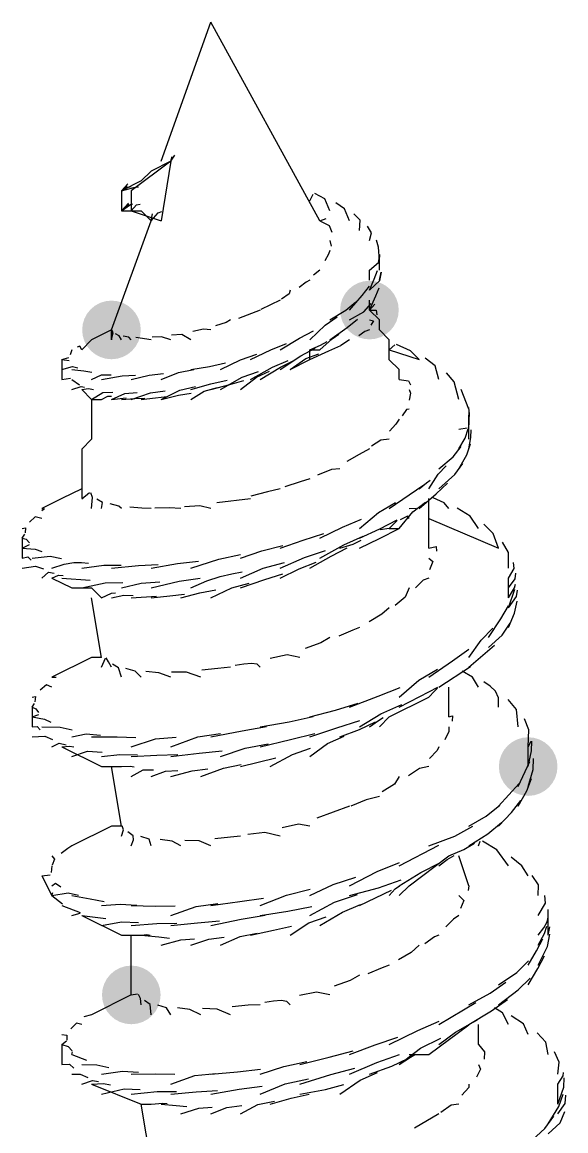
# Model space of a CAD drawing. Header units: millimetres. Extents: x 9 to 367, y 9 to 251.
# Drawn here: x 169.545 to 171.865, y 14.067 to 18.796 of the extents above; entities that cross this region are included whole.
import ezdxf

# ---------------------------------------------------------------- set-up
doc = ezdxf.new("R2010")
doc.units = ezdxf.units.MM
doc.layers.add('图层 1', color=7, linetype='Continuous')

msp = doc.modelspace()

# ---------------------------------------------------------------- hatches: boundary and pattern name
at = {"layer": '图层 1'}
h = msp.add_hatch(color=7, dxfattribs=at)
edge = h.paths.add_edge_path()
edge.add_arc((171.026596, 17.568263), 0.12506, 0, 360)
h = msp.add_hatch(color=7, dxfattribs=at)
edge = h.paths.add_edge_path()
edge.add_arc((169.926071, 17.483526), 0.12506, 0, 360)
h = msp.add_hatch(color=7, dxfattribs=at)
edge = h.paths.add_edge_path()
edge.add_arc((171.703894, 15.621106), 0.12506, 0, 360)
h = msp.add_hatch(color=7, dxfattribs=at)
edge = h.paths.add_edge_path()
edge.add_arc((170.010631, 14.647157), 0.12506, 0, 360)

# ---------------------------------------------------------------- linework, layer by layer
at = {"layer": '图层 1', "color": 7, "lineweight": 25}
for points in [[(170.137596, 18.203192), (170.349263, 18.796212)], [(170.815071, 17.949298), (170.349404, 18.795965)], [(170.179965, 18.203192), (170.196589, 18.22868)], [(170.179965, 18.203192), (170.184815, 18.222948)], [(170.179965, 18.203192), (170.095298, 18.161212), (170.052965, 18.118878), (169.968298, 18.076545)], [(170.179965, 18.203192), (170.010631, 18.076545)], [(170.179965, 18.203192), (170.137631, 17.949192)], [(169.968263, 18.076404), (169.995559, 18.106566)], [(169.968263, 18.076404), (169.992693, 18.102201)], [(169.968263, 18.076404), (169.992031, 18.098497)], [(169.968263, 18.076404), (169.99256, 18.096645)], [(169.968263, 18.076404), (169.999351, 18.093029), (170.010596, 18.095101)], [(169.968263, 18.076404), (170.021091, 18.09175), (170.041641, 18.093337)], [(169.968263, 18.076404), (169.968263, 17.991737)], [(170.010631, 18.076404), (170.010631, 17.991737)], [(170.857263, 17.991667), (170.836052, 18.042511), (170.79341, 18.065044)], [(169.968263, 17.991667), (169.998205, 18.023769)], [(169.968263, 17.991667), (170.007245, 18.018301), (170.017652, 18.021653)], [(169.968263, 17.991667), (169.999925, 18.020506)], [(170.010631, 17.991667), (170.032327, 18.016758), (170.048731, 18.019889)], [(170.772702, 18.034035), (170.787034, 18.062478)], [(170.942035, 17.949298), (170.920869, 18.000098), (170.883827, 18.025498)], [(169.968263, 17.991667), (170.052929, 17.991667), (170.095263, 17.949333)], [(170.010631, 17.991667), (170.137631, 17.949333)], [(170.095404, 17.949298), (170.125875, 17.982812), (170.140207, 17.988809)], [(170.095404, 17.949298), (170.101577, 17.978446)], [(170.984404, 17.906929), (170.986697, 17.951379), (170.960415, 17.978896)], [(169.926071, 17.483526), (170.095404, 17.949192)], [(170.815071, 17.949298), (170.842587, 17.958735)], [(170.815071, 17.949298), (170.855508, 17.92919), (170.866576, 17.900615)], [(171.026596, 17.864526), (171.036077, 17.897025), (171.018835, 17.925556)], [(170.857263, 17.864526), (170.86326, 17.840537)], [(171.068965, 17.780141), (171.065261, 17.836012), (171.056265, 17.866219)], [(170.857263, 17.822157), (170.851662, 17.806238), (170.836802, 17.778413)], [(171.026596, 17.737773), (171.064828, 17.77133), (171.071046, 17.803036)], [(171.068965, 17.780141), (171.070332, 17.804968)], [(171.068965, 17.737773), (171.068965, 17.780106)], [(170.815071, 17.737773), (170.788612, 17.717664)], [(171.026596, 17.695404), (171.026596, 17.737737)], [(171.026596, 17.653), (171.046528, 17.699831), (171.061168, 17.736608)], [(170.772702, 17.695404), (170.756783, 17.687334), (170.726841, 17.664712)], [(171.026596, 17.653), (171.07087, 17.694716), (171.078102, 17.729553)], [(171.068965, 17.695404), (171.076505, 17.729976)], [(170.687929, 17.653), (170.684622, 17.637301), (170.650888, 17.615253)], [(170.942035, 17.568263), (170.996319, 17.630396), (171.027055, 17.66951)], [(171.026596, 17.568263), (171.054554, 17.629117), (171.068224, 17.663513)], [(170.645561, 17.610631), (170.563011, 17.570767)], [(170.857263, 17.525894), (170.925834, 17.567963), (170.968741, 17.603153)], [(170.942035, 17.525894), (171.002493, 17.560996), (171.03411, 17.596097)], [(171.026596, 17.568263), (171.026596, 17.610596)], [(171.026596, 17.568263), (171.049527, 17.592825)], [(170.561, 17.568263), (170.468572, 17.532632)], [(171.026596, 17.568263), (171.055744, 17.567645), (171.057641, 17.548507)], [(171.153737, 17.272), (171.153737, 17.314333), (171.111404, 17.356667), (171.111404, 17.441333), (171.069071, 17.483667), (171.069071, 17.526), (171.026737, 17.568333)], [(170.434035, 17.525894), (170.415294, 17.515311), (170.36983, 17.501553)], [(170.772702, 17.441474), (170.837304, 17.503166), (170.888413, 17.539194)], [(170.857263, 17.441474), (170.932008, 17.493245), (170.975796, 17.529669)], [(171.026596, 17.525894), (171.044323, 17.521881), (171.032946, 17.503316)], [(169.926071, 17.483526), (169.841404, 17.441545), (169.799071, 17.399212)], [(169.926071, 17.483526), (169.926071, 17.441545)], [(169.926071, 17.441474), (169.926071, 17.483455)], [(169.926071, 17.441474), (169.933038, 17.470314), (169.931009, 17.481691)], [(169.968263, 17.441474), (169.958517, 17.458584), (169.943216, 17.467227)], [(170.010631, 17.441474), (170.000401, 17.452278), (169.976412, 17.456997)], [(170.095404, 17.441474), (170.029434, 17.451705)], [(170.179965, 17.441474), (170.140101, 17.454042), (170.099179, 17.453116)], [(170.264702, 17.441474), (170.226249, 17.464229), (170.181446, 17.461583)], [(170.349298, 17.483526), (170.319136, 17.48648), (170.273098, 17.477528)], [(170.645561, 17.399106), (170.727979, 17.44823), (170.788436, 17.479892)], [(170.815071, 17.399106), (170.867061, 17.445232), (170.895504, 17.465428)], [(171.026596, 17.483526), (171.007546, 17.476735), (170.981088, 17.458831)], [(169.798929, 17.399106), (169.791345, 17.41454), (169.779527, 17.409336)], [(170.518631, 17.356737), (170.606429, 17.398894), (170.672795, 17.426234)], [(170.645561, 17.314369), (170.73402, 17.373371), (170.795491, 17.406444)], [(170.772702, 17.399106), (170.818122, 17.419126), (170.84608, 17.434384)], [(170.772702, 17.356737), (170.853753, 17.39497), (170.904641, 17.417062)], [(170.942035, 17.441474), (170.904641, 17.417133)], [(171.111333, 17.399106), (171.134793, 17.419787)], [(171.238298, 17.356737), (171.201565, 17.393911), (171.142342, 17.421296)], [(169.714369, 17.356737), (169.74387, 17.36635)], [(169.714369, 17.356737), (169.714369, 17.272071)], [(169.714369, 17.356737), (169.74506, 17.353342)], [(169.756737, 17.399106), (169.750034, 17.377234)], [(170.391667, 17.314369), (170.476818, 17.356614), (170.545831, 17.380338)], [(170.687929, 17.314369), (170.755883, 17.360979), (170.811402, 17.381396)], [(170.687929, 17.314369), (170.772596, 17.356702)], [(170.772702, 17.356737), (170.772702, 17.399071), (170.815035, 17.399071)], [(171.111333, 17.399106), (171.238333, 17.356772)], [(171.323035, 17.272), (171.307689, 17.330693), (171.264827, 17.363722)], [(169.714369, 17.314369), (169.759965, 17.328259), (169.782807, 17.321777)], [(169.756737, 17.314369), (169.808772, 17.309782), (169.841757, 17.30308)], [(170.137596, 17.272), (170.212032, 17.302118), (170.278002, 17.315039)], [(170.264702, 17.314369), (170.343901, 17.327862), (170.412516, 17.342944)], [(170.476227, 17.229596), (170.544181, 17.281895), (170.600758, 17.307207)], [(170.518631, 17.272), (170.612647, 17.324299), (170.680204, 17.352786)], [(170.561, 17.272), (170.647607, 17.324432), (170.703522, 17.352786)], [(169.714369, 17.272), (169.751234, 17.278482)], [(169.756737, 17.272), (169.789898, 17.248717)], [(169.841298, 17.272), (169.883014, 17.292108), (169.925259, 17.292108)], [(169.883702, 17.272), (169.971985, 17.287214), (170.029046, 17.289992)], [(170.010631, 17.272), (170.086479, 17.290256), (170.148567, 17.2974)], [(170.264702, 17.229596), (170.350074, 17.2531), (170.419571, 17.26946)], [(170.349298, 17.229596), (170.430878, 17.250983), (170.490762, 17.268402)], [(170.391667, 17.229596), (170.483124, 17.281984), (170.552886, 17.306854)], [(171.153737, 17.272), (171.19316, 17.266047), (171.201362, 17.249775)], [(171.407631, 17.187228), (171.387744, 17.261796), (171.35542, 17.300116)], [(169.756737, 17.229596), (169.79616, 17.241723), (169.810712, 17.239827)], [(169.798929, 17.229596), (169.828166, 17.233036), (169.848671, 17.229596)], [(169.798929, 17.229596), (169.841263, 17.187263)], [(169.841298, 17.187228), (169.889276, 17.217346), (169.931962, 17.218625)], [(169.926071, 17.187228), (169.983221, 17.212319), (170.036137, 17.216508)], [(170.010631, 17.187228), (170.092652, 17.215362), (170.155623, 17.223916)], [(170.137596, 17.187228), (170.218206, 17.227091), (170.285057, 17.241555)], [(170.137596, 17.187228), (170.211547, 17.204646), (170.266713, 17.214391)], [(170.264702, 17.187228), (170.322117, 17.221667), (170.377944, 17.237322)], [(171.195929, 17.229596), (171.201133, 17.21425), (171.196282, 17.184088)], [(171.45, 17.144859), (171.417897, 17.229173)], [(169.841298, 17.187228), (169.841298, 17.144894), (169.841298, 17.102914), (169.841298, 17.018247), (169.798965, 16.975561), (169.798965, 16.933227), (169.798965, 16.848561), (169.798965, 16.806227)], [(169.841298, 17.187228), (169.883631, 17.187228)], [(169.883702, 17.187228), (169.910734, 17.201691), (169.926388, 17.201339)], [(169.926071, 17.187228), (169.988512, 17.19393)], [(169.968263, 17.187228), (170.025721, 17.191637), (170.068099, 17.192872)], [(170.053, 17.187228), (170.113369, 17.194592), (170.162361, 17.199575)], [(171.195929, 17.144859), (171.184067, 17.144594), (171.166649, 17.117342)], [(171.45, 17.102843), (171.451455, 17.137989), (171.45, 17.152232)], [(171.45, 17.060474), (171.453175, 17.130677)], [(171.153737, 17.102843), (171.13967, 17.080927), (171.112109, 17.051338)], [(171.45, 17.018071), (171.45, 17.102737)], [(171.407631, 17.060474), (171.444188, 17.066207)], [(171.407631, 16.975702), (171.434531, 17.022225), (171.448201, 17.062133)], [(171.45, 16.975702), (171.459878, 17.024518), (171.460231, 17.057194)], [(171.111333, 17.018071), (171.075174, 17.013573), (171.035839, 16.987379)], [(171.323035, 16.890965), (171.384198, 16.941721), (171.41758, 16.98692)], [(171.407631, 16.890965), (171.442424, 16.951334), (171.457373, 16.997151)], [(171.026596, 16.975702), (170.982587, 16.951713), (170.929582, 16.922433)], [(170.899631, 16.890965), (170.864221, 16.887746), (170.804734, 16.864154)], [(171.280667, 16.806192), (171.319913, 16.867708), (171.353339, 16.903559)], [(171.323035, 16.806192), (171.390372, 16.867002), (171.424635, 16.913789)], [(170.772702, 16.848596), (170.731647, 16.835852), (170.665458, 16.814377)], [(171.238298, 16.806192), (171.269916, 16.830666), (171.285923, 16.843234)], [(169.798929, 16.806192), (169.714263, 16.763859), (169.629596, 16.721878)], [(169.798929, 16.806192), (169.798929, 16.763859)], [(169.798929, 16.763824), (169.832708, 16.79015)], [(169.841298, 16.721808), (169.845443, 16.768595), (169.838476, 16.789188)], [(170.645561, 16.806192), (170.591057, 16.79239), (170.520677, 16.775148)], [(171.111333, 16.721808), (171.196176, 16.779531), (171.258794, 16.822702)], [(171.238298, 16.721808), (171.311367, 16.784338), (171.360359, 16.830463)], [(169.883702, 16.721808), (169.887627, 16.746811), (169.864299, 16.762024)], [(169.968263, 16.721808), (169.957547, 16.731906), (169.920638, 16.741211)], [(170.518631, 16.763824), (170.376109, 16.746537)], [(170.984404, 16.637071), (171.06519, 16.704892), (171.137509, 16.746784)], [(171.153737, 16.637071), (171.211152, 16.707185), (171.265921, 16.749254)], [(171.280667, 16.552298), (171.280667, 16.763965)], [(171.365263, 16.721808), (171.34564, 16.746414), (171.298235, 16.767316)], [(169.629596, 16.721808), (169.640973, 16.719867), (169.629596, 16.711577)], [(170.095404, 16.721808), (170.05554, 16.723836), (170.004034, 16.727452)], [(170.222333, 16.721808), (170.172459, 16.724233), (170.111208, 16.723219)], [(170.349298, 16.721808), (170.303569, 16.733714), (170.237467, 16.729216)], [(171.195929, 16.721808), (171.225298, 16.723043)], [(171.492369, 16.637071), (171.456341, 16.689502), (171.400999, 16.723148)], [(169.629596, 16.679439), (169.600977, 16.686539), (169.576327, 16.66427)], [(170.815071, 16.594667), (170.911026, 16.641983), (170.993223, 16.676864)], [(170.984404, 16.594667), (171.071364, 16.63528), (171.144565, 16.672983)], [(171.111333, 16.637071), (171.145465, 16.671202)], [(171.195929, 16.679439), (171.189227, 16.68989), (171.158182, 16.673089)], [(171.280667, 16.679439), (171.577, 16.552439)], [(171.576965, 16.552298), (171.554696, 16.61593), (171.51417, 16.654956)], [(169.545035, 16.637071), (169.559235, 16.638923), (169.558088, 16.618021)], [(169.545035, 16.594667), (169.556501, 16.612658)], [(170.645561, 16.552298), (170.74328, 16.587223), (170.831475, 16.615798)], [(170.815071, 16.509929), (170.9172, 16.567256), (171.000279, 16.603416)], [(170.984404, 16.552298), (171.069071, 16.594631), (171.153737, 16.636965)], [(171.111333, 16.637071), (171.072881, 16.631073)], [(171.111333, 16.637071), (171.153667, 16.637071)], [(169.545035, 16.594667), (169.545035, 16.51)], [(169.545035, 16.594667), (169.56263, 16.590786), (169.575727, 16.575264)], [(169.545035, 16.552298), (169.575859, 16.567953)], [(169.545035, 16.552298), (169.599892, 16.548858), (169.628291, 16.53854)], [(170.476227, 16.509929), (170.567376, 16.541503), (170.657202, 16.56461)], [(170.772702, 16.467561), (170.862837, 16.518934), (170.931805, 16.553639)], [(170.899631, 16.552298), (170.957796, 16.569231), (170.991354, 16.586165)], [(171.280667, 16.552298), (171.310697, 16.560015), (171.312417, 16.539951)], [(171.619333, 16.467561), (171.619466, 16.533883), (171.594992, 16.57798)], [(169.545035, 16.509929), (169.568804, 16.515971), (169.582783, 16.502168)], [(169.587227, 16.509929), (169.665015, 16.517999), (169.713169, 16.508871)], [(170.264702, 16.467561), (170.383588, 16.506234), (170.477074, 16.525064)], [(170.645561, 16.467561), (170.749454, 16.512364), (170.83853, 16.54235)], [(171.280667, 16.509929), (171.297424, 16.495466), (171.283489, 16.460893)], [(169.545035, 16.467561), (169.602097, 16.476513), (169.635346, 16.465091)], [(169.672, 16.467561), (169.724288, 16.485062), (169.765133, 16.491947), (169.798305, 16.492018), (169.827575, 16.48908)], [(169.798929, 16.467561), (169.893474, 16.480217), (169.966852, 16.479908)], [(169.926071, 16.467561), (170.041208, 16.478188), (170.12539, 16.48273)], [(170.095404, 16.467561), (170.20816, 16.486787), (170.297898, 16.497547)], [(170.476227, 16.425192), (170.57355, 16.466776), (170.664258, 16.491162)], [(170.645561, 16.425192), (170.727361, 16.464968), (170.799372, 16.493631)], [(171.619333, 16.425192), (171.643587, 16.466511), (171.641911, 16.491162)], [(169.629596, 16.425192), (169.657554, 16.450239), (169.681807, 16.446712)], [(169.672, 16.425192), (169.699869, 16.438113), (169.720331, 16.435423)], [(169.672, 16.425192), (169.756667, 16.383212), (169.841333, 16.383212)], [(169.714369, 16.425192), (169.834666, 16.415667)], [(169.968263, 16.383141), (170.052577, 16.403205), (170.132657, 16.409247)], [(170.095404, 16.383141), (170.214334, 16.412069), (170.304954, 16.424063)], [(170.264702, 16.383141), (170.33292, 16.412686), (170.389762, 16.431383), (170.43893, 16.443069), (170.48413, 16.45158)], [(170.476227, 16.383141), (170.580914, 16.419477), (170.657555, 16.443113)], [(171.280667, 16.425192), (171.25584, 16.415711), (171.223869, 16.383212)], [(171.619333, 16.383141), (171.647864, 16.421241), (171.650731, 16.446641)], [(171.619333, 16.340773), (171.619333, 16.425086)], [(169.798929, 16.383141), (169.899647, 16.405366), (169.973907, 16.406424)], [(169.841298, 16.383141), (169.883631, 16.340808)], [(169.883702, 16.340773), (169.925462, 16.360704), (169.942616, 16.361586)], [(170.222333, 16.340773), (170.30259, 16.362027), (170.371206, 16.374286)], [(170.349298, 16.340773), (170.439609, 16.383547), (170.512987, 16.403567)], [(171.195929, 16.383141), (171.178467, 16.343895), (171.136663, 16.308352)], [(171.619333, 16.340773), (171.645307, 16.383988), (171.650378, 16.399686)], [(171.619333, 16.298404), (171.646497, 16.377426)], [(171.619333, 16.298404), (171.654038, 16.346382), (171.657786, 16.373193)], [(169.883702, 16.086526), (169.841369, 16.340878)], [(169.926071, 16.340773), (169.97837, 16.352017), (170.018498, 16.350298)], [(170.010631, 16.340773), (170.117876, 16.348181)], [(170.095404, 16.340773), (170.175088, 16.350077), (170.237573, 16.355942)], [(171.619333, 16.213667), (171.645659, 16.275888), (171.657433, 16.326203)], [(171.111333, 16.298404), (171.078878, 16.270755), (171.025256, 16.239137)], [(171.534561, 16.171263), (171.587345, 16.251608), (171.620286, 16.306024)], [(171.534561, 16.128894), (171.593519, 16.182075), (171.627341, 16.232611)], [(170.984404, 16.213667), (170.956226, 16.203436), (170.895504, 16.177331)], [(171.45, 16.086526), (171.503755, 16.160036), (171.553011, 16.212114)], [(170.857263, 16.171263), (170.819692, 16.148773), (170.752488, 16.124696)], [(171.45, 16.04451), (171.560067, 16.139054)], [(169.841298, 16.086526), (169.671965, 16.002212)], [(169.883702, 16.086526), (169.841369, 16.086526)], [(169.883702, 16.04451), (169.900503, 16.082918)], [(169.926071, 16.04451), (169.913371, 16.067749), (169.903846, 16.084374)], [(170.730333, 16.086526), (170.675256, 16.097418), (170.602981, 16.082645)], [(171.280667, 16.002141), (171.380591, 16.072344), (171.450353, 16.12138)], [(169.968263, 16.002141), (169.956357, 16.042005), (169.930163, 16.058586)], [(170.053, 16.002141), (170.027335, 16.028423), (169.987383, 16.03883)], [(170.434035, 16.04451), (170.380325, 16.039968), (170.311269, 16.032515)], [(170.561, 16.04451), (170.548162, 16.057871), (170.523385, 16.061178), (170.490604, 16.058003), (170.453756, 16.051918)], [(171.153737, 15.917369), (171.238051, 15.990305), (171.317073, 16.036255)], [(171.323035, 15.959737), (171.457444, 16.047932)], [(169.672, 16.002141), (169.689595, 16.002714)], [(170.179965, 16.002141), (170.127577, 16.0215), (170.073073, 16.026836)], [(170.306929, 16.002141), (170.246516, 16.023175), (170.182399, 16.024366)], [(171.492369, 15.959737), (171.46688, 16.002997), (171.422871, 16.027471)], [(169.672, 15.959737), (169.649025, 15.970056), (169.621553, 15.947037)], [(170.942035, 15.875), (171.064405, 15.921038), (171.157935, 15.958608)], [(171.153737, 15.875), (171.24127, 15.919318), (171.318484, 15.959667)], [(171.280667, 15.917369), (171.304022, 15.942636), (171.316694, 15.955998)], [(171.365263, 15.832631), (171.365263, 15.959631)], [(171.576965, 15.875), (171.576992, 15.914572), (171.563956, 15.943395), (171.54199, 15.964743), (171.515229, 15.981892)], [(169.587227, 15.917369), (169.601603, 15.920059), (169.598516, 15.897613)], [(169.587227, 15.875), (169.597193, 15.889773)], [(170.772702, 15.832631), (170.881269, 15.861118), (170.978724, 15.891193)], [(171.111333, 15.832631), (171.280667, 15.917298)], [(171.661702, 15.790263), (171.653456, 15.864743), (171.619016, 15.907738)], [(169.587227, 15.875), (169.587227, 15.790333)], [(169.587227, 15.875), (169.602926, 15.867018), (169.614391, 15.851364)], [(169.587227, 15.832631), (169.615714, 15.842906)], [(170.984404, 15.790263), (171.075906, 15.846222), (171.165026, 15.885513)], [(169.587227, 15.832631), (169.640321, 15.822621), (169.668014, 15.810759)], [(170.561, 15.790263), (170.684031, 15.811606), (170.786425, 15.835066)], [(170.772702, 15.747859), (170.887443, 15.786356), (170.98578, 15.817709)], [(170.899631, 15.747859), (170.984033, 15.779256), (171.052031, 15.811712)], [(171.026596, 15.790263), (171.065578, 15.817956), (171.08551, 15.829774)], [(171.068965, 15.790263), (171.111298, 15.832596)], [(171.365263, 15.832631), (171.381535, 15.838011), (171.380079, 15.814287)], [(171.703894, 15.70549), (171.706011, 15.778383), (171.688019, 15.825082)], [(169.587227, 15.790263), (169.6091, 15.792027), (169.621447, 15.777916)], [(169.587227, 15.747859), (169.641335, 15.750769), (169.675069, 15.737276)], [(169.629596, 15.790263), (169.707119, 15.789557), (169.757654, 15.778268)], [(169.756737, 15.747859), (169.818165, 15.760956), (169.879857, 15.755267)], [(169.841298, 15.747859), (169.949821, 15.74733), (170.030034, 15.744684)], [(170.179965, 15.70549), (170.293868, 15.74778), (170.390573, 15.762287)], [(170.349298, 15.747859), (170.48428, 15.773612), (170.587776, 15.791956)], [(170.561, 15.70549), (170.690205, 15.736711), (170.793481, 15.761582)], [(170.772702, 15.663474), (170.847403, 15.718949), (170.919457, 15.750611)], [(171.365263, 15.790263), (171.365307, 15.77011), (171.347624, 15.734877)], [(169.672, 15.70549), (169.703309, 15.720395), (169.733031, 15.713604)], [(169.714369, 15.70549), (169.746471, 15.70818), (169.764816, 15.704785)], [(169.714369, 15.70549), (169.883702, 15.621176)], [(170.010631, 15.70549), (170.113687, 15.738916), (170.20219, 15.746413)], [(170.391667, 15.663474), (170.49578, 15.698929), (170.594867, 15.718508)], [(171.323035, 15.70549), (171.314921, 15.689615), (171.283524, 15.655749)], [(171.703894, 15.70549), (171.7173, 15.729567)], [(171.703894, 15.621106), (171.718711, 15.688045), (171.719769, 15.729056)], [(171.703894, 15.621106), (171.703894, 15.70542)], [(169.756737, 15.663474), (169.824338, 15.686185), (169.886912, 15.682172)], [(169.883702, 15.663474), (169.961357, 15.67247), (170.03716, 15.670883)], [(170.010631, 15.663474), (170.119728, 15.669692), (170.209245, 15.672999)], [(170.179965, 15.663474), (170.300041, 15.678291), (170.397629, 15.688874)], [(170.476227, 15.621106), (170.627922, 15.658853)], [(170.603369, 15.621106), (170.698751, 15.673185), (170.774819, 15.69907)], [(171.703894, 15.536333), (171.724752, 15.608256), (171.726825, 15.655572)], [(169.883702, 15.621106), (169.968369, 15.621106)], [(169.968263, 15.366859), (169.925929, 15.621212)], [(169.968263, 15.621106), (170.006275, 15.622561), (170.022591, 15.620047)], [(170.010631, 15.578737), (170.061828, 15.607356), (170.104823, 15.607665)], [(170.179965, 15.578737), (170.269703, 15.603035), (170.336951, 15.611193)], [(170.306929, 15.578737), (170.404561, 15.614853), (170.479438, 15.629537)], [(171.280667, 15.621106), (171.2397, 15.612639), (171.193178, 15.581948)], [(171.661702, 15.536333), (171.711444, 15.643225)], [(170.095404, 15.578737), (170.155993, 15.60083), (170.209704, 15.604137)], [(171.153737, 15.578737), (171.1331, 15.545753), (171.080712, 15.513826)], [(171.661702, 15.451596), (171.698038, 15.51783), (171.718499, 15.569777)], [(171.576965, 15.451596), (171.665512, 15.548963)], [(171.068965, 15.493965), (171.01327, 15.479148), (170.947256, 15.45269)], [(171.576965, 15.366859), (171.632571, 15.425067), (171.672567, 15.475867)], [(170.942035, 15.451596), (170.801982, 15.400796)], [(171.45, 15.366859), (171.525142, 15.409413), (171.58335, 15.456464)], [(170.772702, 15.366859), (170.724504, 15.375193), (170.653816, 15.360509)], [(171.45, 15.282439), (171.531315, 15.334562), (171.590406, 15.382981)], [(169.926071, 15.366859), (169.756737, 15.282545)], [(169.968263, 15.366859), (169.925929, 15.366859)], [(169.968263, 15.324808), (169.977744, 15.351134), (169.972143, 15.368199)], [(170.010631, 15.282439), (170.020184, 15.308975), (170.018525, 15.325125), (169.99652, 15.342411)], [(170.095404, 15.282439), (170.087246, 15.311367), (170.051307, 15.322303)], [(170.476227, 15.324808), (170.433277, 15.320178), (170.366514, 15.313166)], [(170.645561, 15.324808), (170.579856, 15.34033), (170.507272, 15.331511)], [(171.280667, 15.282439), (171.391218, 15.323891), (171.467639, 15.367459)], [(169.756737, 15.282439), (169.739583, 15.271503), (169.711582, 15.249984)], [(170.222333, 15.282439), (170.184366, 15.303606), (170.133433, 15.309956)], [(170.349298, 15.282439), (170.300879, 15.304576), (170.239231, 15.306075)], [(171.153737, 15.197702), (171.323071, 15.285191)], [(171.365263, 15.240071), (171.428851, 15.266926), (171.474977, 15.294046)], [(171.492369, 15.282439), (171.499115, 15.303077)], [(171.619333, 15.197702), (171.5699, 15.266494), (171.508561, 15.302477)], [(169.672, 15.240071), (169.683421, 15.226092), (169.672353, 15.200207)], [(171.195929, 15.112929), (171.365263, 15.239929)], [(171.323035, 15.197702), (171.358093, 15.224778), (171.387594, 15.241799)], [(171.45, 15.112929), (171.407667, 15.239929)], [(171.703894, 15.155333), (171.676422, 15.198328), (171.631222, 15.234708)], [(169.672, 15.197702), (169.668472, 15.169833)], [(170.942035, 15.112929), (171.059113, 15.173784), (171.15476, 15.211354)], [(171.153737, 15.112929), (171.245768, 15.169859), (171.330126, 15.211707)], [(169.629596, 15.155333), (169.664786, 15.158905)], [(169.629596, 15.155333), (169.671929, 15.070667)], [(170.772702, 15.070561), (170.871612, 15.118186), (170.969199, 15.148877)], [(170.942035, 15.070561), (171.065287, 15.104251), (171.161816, 15.137941)], [(171.746263, 15.070561), (171.74785, 15.116113), (171.720863, 15.156639)], [(169.672, 15.112929), (169.687478, 15.123248), (169.7101, 15.108696)], [(170.561, 15.028192), (170.672478, 15.07326), (170.773372, 15.097689)], [(170.984404, 15.028192), (171.120929, 15.094162)], [(171.111333, 15.070561), (171.136425, 15.09993), (171.154372, 15.111836)], [(171.153737, 15.070561), (171.196071, 15.112894)], [(171.45, 15.112929), (171.448236, 15.093174)], [(169.672, 15.070561), (169.676322, 15.084143)], [(169.672, 15.070561), (169.741982, 15.083129), (169.785242, 15.072677)], [(169.672, 15.070561), (169.717156, 15.035283)], [(169.756737, 15.070561), (169.835583, 15.056891), (169.894321, 15.045866)], [(170.349298, 15.028192), (170.47374, 15.045699), (170.57437, 15.060295)], [(170.772702, 14.986176), (170.877786, 15.04337), (170.976255, 15.075429)], [(171.407631, 15.070561), (171.430033, 15.050012), (171.415393, 15.015175)], [(171.746263, 14.986176), (171.778233, 15.038608), (171.774485, 15.071196)], [(169.714369, 15.028192), (169.792332, 14.999264)], [(169.756737, 14.986176), (169.792676, 14.99601)], [(169.883702, 15.028192), (169.962504, 15.033704), (170.033632, 15.029956)], [(170.010631, 15.028192), (170.112716, 15.026252), (170.197604, 15.026428)], [(170.179965, 14.986176), (170.286856, 15.024761), (170.37999, 15.036624)], [(170.561, 14.986176), (170.678651, 15.003771), (170.780428, 15.024276)], [(170.815071, 14.943808), (170.912084, 15.000561), (170.987932, 15.032708)], [(171.788667, 14.943808), (171.789593, 14.991212), (171.788667, 15.010836)], [(169.798929, 14.986176), (169.968263, 14.90151)], [(169.798929, 14.986176), (169.901588, 14.972418)], [(169.883702, 14.943808), (169.968677, 14.959021), (170.040688, 14.956508)], [(170.010631, 14.943808), (170.11889, 14.951304), (170.204659, 14.95298)], [(170.179965, 14.943808), (170.29303, 14.955229), (170.387045, 14.963211)], [(170.349298, 14.943808), (170.479914, 14.970883), (170.581426, 14.986847)], [(170.687929, 14.901404), (170.76779, 14.954453), (170.842093, 14.980779)], [(171.407631, 14.986176), (171.385054, 14.970786), (171.351892, 14.93714)], [(171.746263, 14.901404), (171.770208, 14.933893), (171.78304, 14.955467), (171.788332, 14.969766), (171.789654, 14.980426)], [(171.788667, 14.901404), (171.788667, 14.986071)], [(169.968263, 14.901404), (170.052929, 14.901404)], [(170.010631, 14.647157), (170.010631, 14.90151)], [(170.053, 14.901404), (170.07743, 14.904579), (170.091806, 14.902462)], [(170.053, 14.901404), (170.127789, 14.894525), (170.174003, 14.889762)], [(170.391667, 14.859035), (170.475628, 14.896782), (170.547947, 14.911246)], [(170.518631, 14.901404), (170.617586, 14.923497), (170.694315, 14.940562)], [(171.323035, 14.901404), (171.304867, 14.894392), (171.262357, 14.864362)], [(171.746263, 14.859035), (171.774, 14.909703), (171.78401, 14.940527)], [(171.746263, 14.774298), (171.786038, 14.854114), (171.79671, 14.906943)], [(171.788667, 14.901404), (171.795722, 14.93774)], [(170.137596, 14.859035), (170.222307, 14.882804), (170.279766, 14.886199)], [(170.264702, 14.859035), (170.341475, 14.885141), (170.406871, 14.893255)], [(171.238298, 14.859035), (171.204387, 14.827947), (171.150104, 14.796594)], [(171.703894, 14.774298), (171.738775, 14.835285), (171.765983, 14.886481)], [(171.703894, 14.689526), (171.744816, 14.760302), (171.773039, 14.813351)], [(171.111333, 14.774298), (171.081039, 14.762039), (171.020317, 14.736551)], [(171.576965, 14.689526), (171.654885, 14.742883), (171.705023, 14.792537)], [(170.984404, 14.731929), (170.944496, 14.708558), (170.876807, 14.684657)], [(171.576965, 14.605141), (171.661146, 14.668332), (171.711726, 14.719088)], [(171.45, 14.605141), (171.541899, 14.654574), (171.608397, 14.701097)], [(170.010631, 14.647157), (169.841298, 14.562843)], [(170.010631, 14.647157), (170.037002, 14.652316)], [(170.053, 14.605141), (170.049428, 14.632217), (170.041358, 14.649238)], [(170.095404, 14.562772), (170.091303, 14.606649), (170.066829, 14.623803)], [(170.687929, 14.605141), (170.67475, 14.619373), (170.649962, 14.623221), (170.617435, 14.620322), (170.581038, 14.614313)], [(170.857263, 14.647157), (170.800686, 14.658402), (170.728499, 14.643982)], [(171.323035, 14.520404), (171.480021, 14.614948)], [(171.45, 14.520404), (171.548072, 14.579759), (171.615453, 14.628001)], [(170.179965, 14.562772), (170.161488, 14.592759), (170.123167, 14.603695)], [(170.306929, 14.562772), (170.260098, 14.585438), (170.207446, 14.5917)], [(170.434035, 14.562772), (170.377194, 14.586894), (170.314796, 14.588525)], [(170.561, 14.605141), (170.508877, 14.60298), (170.441408, 14.596322)], [(171.619333, 14.520404), (171.594859, 14.571204), (171.560067, 14.592371)], [(169.798929, 14.520404), (169.776793, 14.526666), (169.753068, 14.502765)], [(169.841298, 14.562772), (169.807431, 14.553247)], [(171.111333, 14.435631), (171.232601, 14.495383), (171.324764, 14.53582)], [(171.280667, 14.393263), (171.45, 14.520263)], [(171.323035, 14.435631), (171.393679, 14.488504), (171.456385, 14.524179)], [(171.45, 14.520404), (171.487042, 14.541571)], [(171.492369, 14.435631), (171.492369, 14.520298)], [(171.703894, 14.478), (171.683918, 14.523552), (171.631927, 14.557728)], [(169.714369, 14.478), (169.735756, 14.476192), (169.736241, 14.454011)], [(171.788667, 14.393263), (171.778568, 14.446224), (171.741747, 14.485691)], [(169.714369, 14.435631), (169.733815, 14.450624)], [(169.714369, 14.435631), (169.714369, 14.350965)], [(169.714369, 14.435631), (169.741488, 14.426547), (169.758819, 14.408467)], [(170.942035, 14.393263), (171.051705, 14.433744), (171.14841, 14.466288)], [(171.153737, 14.350894), (171.244137, 14.420524), (171.33189, 14.462372)], [(171.492369, 14.435631), (171.517769, 14.404278), (171.51671, 14.37319)], [(169.756737, 14.393263), (169.759692, 14.404993)], [(169.756737, 14.393263), (169.818826, 14.368921)], [(170.730333, 14.350894), (170.855481, 14.382291), (170.957875, 14.408397)], [(170.942035, 14.308526), (171.057879, 14.358885), (171.155466, 14.392839)], [(171.026596, 14.308526), (171.122111, 14.343847), (171.190638, 14.376259)], [(171.153737, 14.350894), (171.202509, 14.381983), (171.223234, 14.394286)], [(171.195929, 14.393263), (171.280596, 14.393263)], [(171.831035, 14.308526), (171.836768, 14.360825), (171.816571, 14.404128)], [(169.714369, 14.350894), (169.74753, 14.351644), (169.765874, 14.334666)], [(169.798929, 14.350894), (169.863488, 14.348733), (169.914288, 14.337841)], [(170.349298, 14.308526), (170.46426, 14.319638), (170.562023, 14.330751)], [(170.561, 14.308526), (170.661145, 14.342304), (170.759967, 14.362853)], [(170.730333, 14.266474), (170.861655, 14.307661), (170.964931, 14.334561)], [(171.492369, 14.350894), (171.500262, 14.330433), (171.483549, 14.296214)], [(169.756737, 14.308526), (169.792632, 14.308614), (169.825882, 14.295473)], [(169.798929, 14.266474), (169.844879, 14.282614), (169.871249, 14.278116)], [(169.883702, 14.308526), (169.973704, 14.321887), (170.041746, 14.316992)], [(170.010631, 14.308526), (170.114745, 14.310113), (170.19584, 14.308526)], [(170.179965, 14.266474), (170.281829, 14.303604), (170.371523, 14.312688)], [(170.561, 14.224106), (170.667318, 14.267453), (170.767022, 14.28937)], [(170.899631, 14.224106), (170.987208, 14.284078), (171.060498, 14.316534)], [(171.831035, 14.266474), (171.852863, 14.301399), (171.854319, 14.316216)], [(171.831035, 14.181737), (171.855377, 14.253219), (171.857494, 14.293215)], [(169.841298, 14.266474), (169.892319, 14.269517), (169.921379, 14.264358)], [(169.841298, 14.266474), (170.052965, 14.181808)], [(169.883702, 14.224106), (169.98001, 14.246948), (170.048802, 14.243861)], [(170.010631, 14.224106), (170.120919, 14.235262), (170.202895, 14.235042)], [(170.179965, 14.224106), (170.288003, 14.234072), (170.378579, 14.239275)], [(170.349298, 14.224106), (170.470433, 14.244832), (170.569079, 14.25762)], [(170.730333, 14.224106), (170.838592, 14.243068), (170.916953, 14.264675)], [(171.45, 14.266474), (171.450044, 14.252099), (171.420719, 14.219202)], [(171.831035, 14.181737), (171.831035, 14.266404)], [(170.476227, 14.139369), (170.551016, 14.179321), (170.621572, 14.194402)], [(170.603369, 14.181737), (170.693283, 14.206476), (170.769174, 14.224071)], [(171.788667, 14.097), (171.834748, 14.171304), (171.853578, 14.223647)], [(171.831035, 14.139369), (171.861551, 14.18373), (171.864549, 14.220155)], [(170.053, 14.181737), (170.095333, 14.181737)], [(170.095404, 13.927843), (170.053071, 14.181843)], [(170.095404, 14.181737), (170.144528, 14.186103), (170.16349, 14.183854)], [(170.137596, 14.181737), (170.202154, 14.176005), (170.247663, 14.171859)], [(170.222333, 14.139369), (170.298181, 14.164725), (170.354978, 14.168649)], [(170.349298, 14.139369), (170.417693, 14.167503), (170.48159, 14.176058)], [(171.323035, 14.139369), (171.219319, 14.078691)], [(171.407631, 14.181737), (171.375749, 14.176225), (171.331431, 14.146107)], [(171.788667, 14.054596), (171.840922, 14.101471), (171.860633, 14.150199)], [(171.703894, 14.012227), (171.774538, 14.07758), (171.813961, 14.129703)]]:
    msp.add_lwpolyline(points, dxfattribs=at)

doc.saveas('drawing.dxf')
